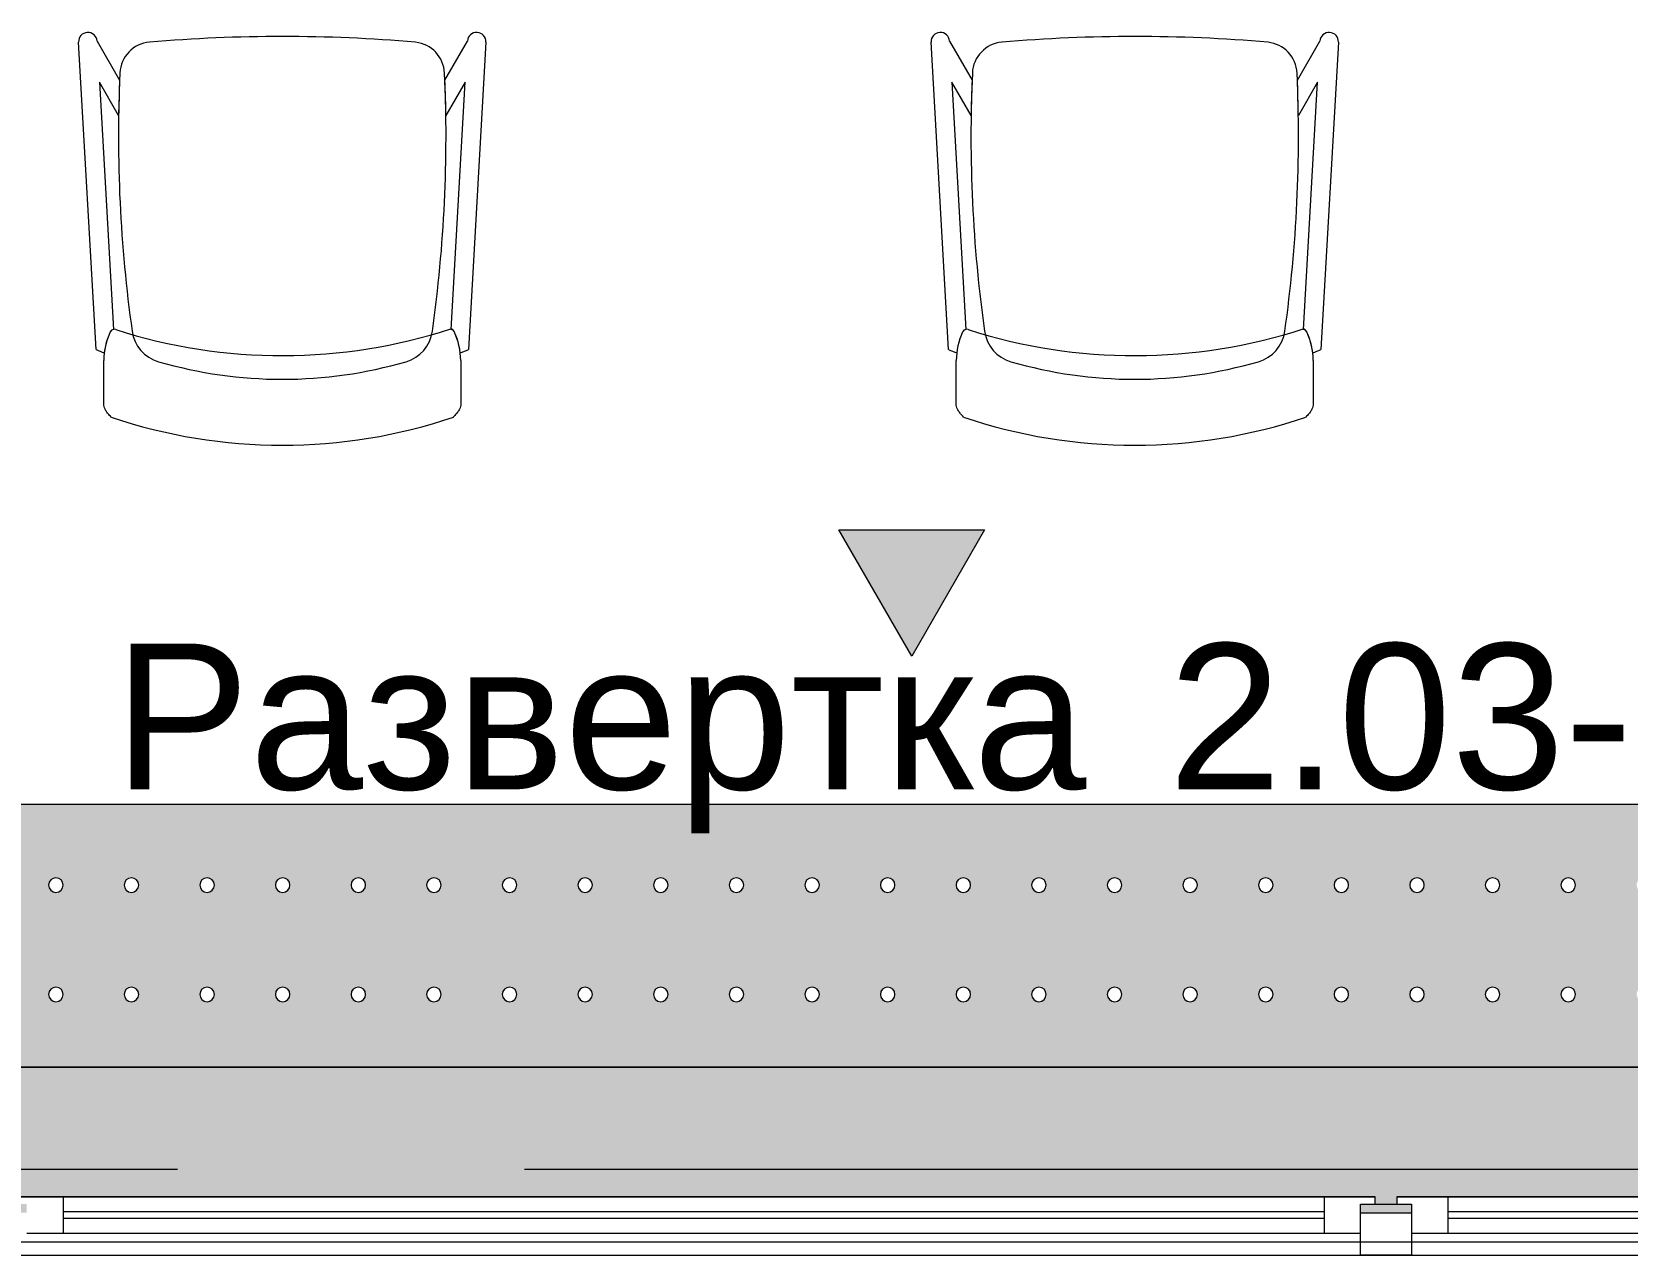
# Model space of a CAD drawing. Header units: millimetres. Extents: x 855 to 48623, y -2192 to 8255.
# Drawn here: x 11049 to 13238, y -118 to 1560 of the extents above; entities that cross this region are included whole.
import ezdxf

# ---------------------------------------------------------------- set-up
doc = ezdxf.new("R2010")
doc.units = ezdxf.units.MM
doc.linetypes.add('Осевая', pattern=[3175, 635, -476.25, 1587.5, -476.25])
for name, color, linetype, lineweight in [('A-GLAZ', 7, 'Continuous', 9), ('A-GLAZ-1', 7, 'Continuous', 13), ('A-WALL', 7, 'Continuous', 9), ('G-ANNO-SYMB', 7, 'Continuous', 9), ('I-FURN', 7, 'Continuous', 9), ('Знаки', 7, 'Continuous', 9), ('Оси', 7, 'Continuous', 9), ('Оси-2', 7, 'Осевая', 9)]:
    doc.layers.add(name, color=color, linetype=linetype, lineweight=lineweight)
doc.layers.add('I-FURN-2', color=7, linetype='Continuous', lineweight=9, true_color=0xaaaaaa)
doc.styles.add('Arial_1', font='arial.ttf', dxfattribs={"height": 200})

# ---------------------------------------------------------------- blocks, each defined once
blk = doc.blocks.new('120_Окно_СКБ_2Ст - 120_Окно_СКБ_2Ст 2800х2500 4-24273432-План разверток пом_ 2_03_ Этаж 2')
at = {"layer": 'A-GLAZ'}
for p, q in [((1400, -57), (-1400, -57)), ((-1280, -107), (-620, -107)), ((-450, -107), (1280, -107)), ((-620, -117), (-1280, -117)), ((1280, -117), (-450, -117))]:
    blk.add_line(p, q, dxfattribs=at)
at = {"layer": 'A-GLAZ-1'}
for p, q in [((-570, -127), (-570, -57)), ((-570, -57), (-500, -57)), ((-500, -57), (-500, -127)), ((-570, -87), (-1330, -87)), ((-620, -137), (-620, -87)), ((-570, -127), (-570, -87)), ((1330, -87), (-500, -87)), ((-500, -87), (-500, -127)), ((-450, -137), (-450, -87)), ((1280, -137), (1280, -87)), ((-500, -127), (-570, -127)), ((-550, -127), (-570, -127)), ((-550, -137), (-550, -127)), ((-500, -127), (-520, -127)), ((-520, -127), (-520, -137)), ((-1350, -137), (-550, -137)), ((-550, -137), (-1350, -137)), ((-520, -137), (1350, -137)), ((1350, -137), (-520, -137))]:
    blk.add_line(p, q, dxfattribs=at)
blk = doc.blocks.new('Chair_1 noor 78578 - 1_4-26230885-План разверток пом_ 2_03_ Этаж 2')
at = {"layer": 'I-FURN'}
for p, q in [((-141.2, -329.7), (-165.1, 92)), ((-139.7, 93.5), (-108.8, 39.9)), ((337.4, 39.9), (368.3, 93.5)), ((393.7, 92), (369.8, -329.7)), ((-136.5, 37.1), (-117.3, -302)), ((-110.2, -8.6), (-136.5, 37.1)), ((365.1, 37.1), (338.8, -8.6)), ((345.9, -302), (365.1, 37.1)), ((-130.5, -405.7), (-130.5, -344.8)), ((359.1, -344.8), (359.1, -405.7))]:
    blk.add_line(p, q, dxfattribs=at)
for centre, radius, start, end in [((-152.4, 92.7), 12.7, 3.25, 183.25), ((-64, 47.7), 44.5, 94.9088, 177.3739), ((114.8, -2033.8), 2133.6, 85.0956, 94.9088), ((292.6, 47.7), 44.4, 2.6261, 84.0604), ((381, 92.7), 12.7, 356.75, 176.75), ((1798.9, -37.7), 1909.3, 177.3739, 188.0341), ((-1570.3, -37.7), 1909.3, 351.9659, 2.6261), ((1798.9, -37.7), 1909.3, 177.6693, 179.1239), ((-1570.3, -37.7), 1909.3, 0.8761, 2.3307), ((-37.4, -344.8), 93.1, 155.0136, 180), ((-37.4, -344.8), 93.1, 155.0136, 173.5215), ((-116, -308.2), 6.35, 72.1724, 155.0136), ((-116, -308.2), 6.35, 101.5909, 155.0136), ((114.3, 408), 746, 252.1724, 288.0555), ((-41.4, -297.5), 50.8, 188.0341, 253.8265), ((270, -297.5), 50.8, 286.1735, 351.9659), ((344.3, -307.4), 6.35, 25.523, 78.5814), ((344.6, -308.2), 6.35, 24.9864, 78.4091), ((266, -344.8), 93.1, 0, 25.523), ((266, -344.8), 93.1, 6.4785, 24.9864), ((114.3, 279.3), 660.4, 247.2437, 248.3), ((114.3, 239.2), 609.6, 253.8265, 286.1735), ((114.3, 279.3), 660.4, 291.7, 292.7563), ((114.3, 271.9), 732.8, 251.3167, 288.6826)]:
    blk.add_arc(centre, radius, start, end, dxfattribs=at)
for points in [[(-120.4, -422.3), (-122, -420.8), (-124.7, -417.8), (-127.8, -413.5), (-129.8, -409.4), (-130.4, -406.9), (-130.5, -405.7)], [(359.1, -405.7), (359, -406.9), (358.4, -409.4), (356.4, -413.5), (353.3, -417.8), (350.6, -420.8), (349, -422.3)]]:
    blk.add_open_spline(points, degree=3, dxfattribs=at)
blk = doc.blocks.new('Зашивка радиатора_ с перфорацией М4 - Зашивка радиатора_ с перфорацией М4-30943701-План разверток пом_ 2_03_ Этаж 2')
at = {"layer": 'Знаки'}
blk.add_hatch(color=256, dxfattribs=at).paths.add_polyline_path([(2301.3, 380), (2281.3, 380), (2281.3, 368), (2301.3, 368), (2301.3, 358), (431.3, 358), (431.3, 368), (451.3, 368), (451.3, 380), (381.3, 380), (381.3, 368), (401.3, 368), (401.3, 358), (-398.7, 358), (-398.7, 368), (-378.7, 368), (-378.7, 380), (-430, 380), (-430, 180), (2330, 180), (2330, 380)])
h = blk.add_hatch(color=256, dxfattribs=at)
h.paths.add_polyline_path([(2330.2, 180), (-428.7, 179), (-428.7, -179.9), (2330.2, -179.9), (2330.2, 67.2)])
h.paths.add_polyline_path([(1618.7, 90.4), (1623.7, 89), (1627.4, 85.4), (1628.7, 80.4), (1626.8, 74.6), (1623.7, 71.7), (1618.7, 70.4), (1613.7, 71.7), (1610.1, 75.4), (1608.7, 80.4), (1610.1, 85.4), (1613.7, 89), (1616.2, 90)])
h.paths.add_polyline_path([(2137.5, 90.4), (2142.5, 89), (2146.2, 85.4), (2147.5, 80.4), (2146.2, 75.4), (2142.5, 71.7), (2137.5, 70.4), (2132.5, 71.7), (2128.8, 75.4), (2127.5, 80.4), (2128.8, 85.4), (2132.6, 89.1), (2134.9, 90)])
h.paths.add_polyline_path([(1722.5, 90.4), (1727.5, 89), (1731.2, 85.4), (1732.5, 80.4), (1731.2, 75.4), (1727.5, 71.7), (1722.5, 70.4), (1717.5, 71.7), (1713.8, 75.4), (1712.5, 80.4), (1713.8, 85.4), (1717.5, 89), (1719.9, 90)])
h.paths.add_polyline_path([(2033.7, 90.4), (2038.7, 89), (2042.4, 85.4), (2043.7, 80.4), (2042.4, 75.4), (2038.7, 71.7), (2033.7, 70.4), (2028.7, 71.7), (2025.1, 75.4), (2023.7, 80.4), (2025.1, 85.4), (2028.7, 89), (2031.2, 90)])
h.paths.add_polyline_path([(1930, 90.4), (1935, 89), (1938.7, 85.4), (1939.9, 79.9), (1938.7, 75.4), (1935, 71.7), (1930, 70.4), (1925, 71.7), (1921.3, 75.4), (1920, 80.4), (1921.3, 85.4), (1925, 89), (1927.4, 90)])
h.paths.add_polyline_path([(2241.2, 90.4), (2246.2, 89), (2249.9, 85.4), (2251.2, 80.4), (2249.9, 75.4), (2246.2, 71.7), (2241.2, 70.4), (2236.2, 71.7), (2232.6, 75.4), (2231.2, 80.4), (2232.6, 85.4), (2236.2, 89), (2238.7, 90)])
h.paths.add_polyline_path([(1826.2, 90.4), (1831.2, 89), (1834.9, 85.4), (1836.2, 80.4), (1834.9, 75.4), (1831.2, 71.7), (1826.2, 70.4), (1821.2, 71.7), (1817.6, 75.4), (1816.2, 80.4), (1817.6, 85.4), (1821.2, 89), (1823.7, 90)])
h.paths.add_polyline_path([(1203.7, 90.4), (1208.7, 89), (1212.4, 85.4), (1213.7, 80.4), (1212.4, 75.4), (1208.7, 71.7), (1203.7, 70.4), (1198.7, 71.7), (1195.1, 75.4), (1193.7, 80.4), (1195.1, 85.4), (1198.7, 89), (1201.2, 90)])
h.paths.add_polyline_path([(892.5, 90.4), (897.5, 89), (901.2, 85.4), (902.5, 80.4), (901.2, 75.4), (897.5, 71.7), (892.5, 70.4), (887.5, 71.7), (883.8, 75.4), (882.5, 80.4), (883.8, 85.4), (887.5, 89), (889.9, 90)])
h.paths.add_polyline_path([(1100, 90.4), (1105, 89), (1108.7, 85.4), (1110, 80.4), (1108.7, 75.4), (1105, 71.7), (1100, 70.4), (1095, 71.7), (1091.3, 75.4), (1090, 80.4), (1091.3, 85.4), (1095, 89), (1097.4, 90)])
h.paths.add_polyline_path([(788.7, 90.4), (793.7, 89), (797.4, 85.4), (798.7, 80.4), (797.4, 75.4), (793.7, 71.7), (788.7, 70.4), (783.7, 71.7), (780.1, 75.4), (778.7, 80.4), (780.1, 85.4), (783.8, 89.1), (786.2, 90)])
h.paths.add_polyline_path([(581.2, 90.4), (586.2, 89), (589.9, 85.4), (591.2, 79.7), (589.9, 75.4), (586.2, 71.7), (581.2, 70.4), (576.2, 71.7), (572.6, 75.4), (571.2, 80.4), (572.6, 85.4), (576.2, 89), (578.7, 90)])
h.paths.add_polyline_path([(477.5, 90.4), (482.5, 89), (486.2, 85.4), (487.5, 80.4), (486.2, 75.4), (482.5, 71.7), (477.5, 70.4), (472.5, 71.7), (468.8, 75.4), (467.5, 80.4), (468.8, 85.4), (472.5, 89), (474.9, 90)])
h.paths.add_polyline_path([(1515, 90.4), (1520, 89), (1523.7, 85.4), (1525, 80.4), (1523.7, 75.4), (1520, 71.7), (1515, 70.4), (1510, 71.7), (1506.3, 75.4), (1505, 80.4), (1506.4, 85.4), (1510, 89), (1512.4, 90)])
h.paths.add_polyline_path([(1307.5, 90.4), (1312.5, 89), (1316.2, 85.4), (1317.5, 80.4), (1316.2, 75.4), (1312.5, 71.7), (1307.5, 70.4), (1302.5, 71.7), (1298.8, 75.4), (1297.5, 80.4), (1298.8, 85.4), (1302.5, 89), (1304.9, 90)])
h.paths.add_polyline_path([(685, 90.4), (690, 89), (693.7, 85.4), (695, 80.4), (693.7, 75.4), (690, 71.7), (685, 70.4), (680, 71.7), (676.3, 75.4), (675, 80.4), (676.3, 85.4), (680, 89), (682.4, 90)])
h.paths.add_polyline_path([(996.2, 90.4), (1001.2, 89), (1004.9, 85.4), (1006.2, 80.4), (1004.9, 75.4), (1000.6, 71.4), (996.2, 70.4), (991.2, 71.7), (987.6, 75.4), (986.2, 80.4), (987.6, 85.4), (991.2, 89), (993.7, 90)])
h.paths.add_polyline_path([(373.7, 90.4), (378.7, 89), (382.4, 85.4), (383.7, 80.4), (382.4, 75.4), (378.7, 71.7), (373.7, 70.4), (368.7, 71.7), (365.1, 75.4), (363.7, 80.4), (365.1, 85.4), (368.7, 89), (371.2, 90)])
h.paths.add_polyline_path([(1411.2, 90.4), (1416.2, 89), (1419.9, 85.4), (1421.2, 80.4), (1419.9, 75.4), (1416.2, 71.7), (1411.2, 70.4), (1406.2, 71.7), (1402.6, 75.4), (1401.2, 80.4), (1402.6, 85.4), (1406.2, 89), (1410.1, 90.2)])
h.paths.add_polyline_path([(-41.3, 90.4), (-36.3, 89), (-32.6, 85.4), (-31.3, 80.4), (-32.6, 75.4), (-36.3, 71.7), (-41.3, 70.4), (-46.3, 71.7), (-49.9, 75.4), (-51.3, 80.4), (-49.9, 85.4), (-46.3, 89), (-43.8, 90)])
h.paths.add_polyline_path([(-145, 90.4), (-140, 89), (-136.3, 85.4), (-135, 80.4), (-136.3, 75.4), (-140, 71.7), (-145, 70.4), (-150, 71.7), (-153.7, 75.4), (-155, 80.4), (-153.7, 85.4), (-150, 89), (-147.6, 90)])
h.paths.add_polyline_path([(-352.5, 90.4), (-347.5, 89), (-343.8, 85.4), (-342.5, 80.4), (-343.8, 75.4), (-347.5, 71.7), (-352.5, 70.4), (-357.5, 71.7), (-361.2, 75.4), (-362.5, 80.4), (-361.2, 85.4), (-357.5, 89), (-355.1, 90)])
h.paths.add_polyline_path([(166.2, 90.4), (171.2, 89), (174.9, 85.4), (176.2, 80.4), (174.9, 75.4), (171.2, 71.7), (166.2, 70.4), (161.2, 71.7), (157.6, 75.4), (156.2, 80.4), (157.6, 85.4), (161.2, 89), (163.7, 90)])
h.paths.add_polyline_path([(270, 90.4), (275, 89), (278.7, 85.4), (280, 80.4), (278.7, 75.4), (275, 71.7), (270, 70.4), (265, 71.7), (261.3, 75.4), (260, 80.4), (261.3, 85.4), (265, 89), (267.4, 90)])
h.paths.add_polyline_path([(-248.8, 90.4), (-243.8, 89), (-240.1, 85.4), (-238.8, 80.4), (-240.1, 75.4), (-243.8, 71.7), (-248.8, 70.4), (-253.8, 71.7), (-257.4, 75.4), (-258.8, 80.4), (-257.4, 85.4), (-253.8, 89), (-251.3, 90)])
h.paths.add_polyline_path([(62.5, 90.4), (67.5, 89), (71.2, 85.4), (72.5, 80.4), (71.2, 75.4), (67.5, 71.7), (62.5, 70.4), (57.5, 71.7), (53.8, 75.4), (52.5, 80.4), (53.8, 85.4), (57.5, 89), (61.3, 90.2)])
h.paths.add_polyline_path([(1515, -59.6), (1520, -61), (1523.7, -64.6), (1525, -69.6), (1523.7, -74.6), (1520, -78.3), (1515, -79.6), (1510, -78.3), (1506.3, -74.6), (1505, -69.6), (1506.3, -64.6), (1510, -61), (1512.4, -60)])
h.paths.add_polyline_path([(996.2, -59.6), (1001.2, -61), (1004.9, -64.6), (1006.2, -69.6), (1004.9, -74.6), (1001.2, -78.3), (996.2, -79.6), (991.2, -78.3), (987.6, -74.6), (986.2, -69.6), (987.6, -64.6), (991.2, -61), (993.7, -60)])
h.paths.add_polyline_path([(1411.2, -59.6), (1416.2, -61), (1419.9, -64.6), (1421.2, -69.6), (1419.9, -74.6), (1416.2, -78.3), (1411.2, -79.6), (1406.2, -78.3), (1402.6, -74.6), (1401.2, -69.6), (1402.6, -64.6), (1406.2, -61), (1408.7, -60)])
h.paths.add_polyline_path([(1307.5, -59.6), (1312.5, -61), (1316.2, -64.6), (1317.5, -69.6), (1316.2, -74.6), (1312.5, -78.3), (1307.5, -79.6), (1302.5, -78.3), (1298.8, -74.6), (1297.5, -69.6), (1298.8, -64.6), (1302.5, -61), (1304.9, -60)])
h.paths.add_polyline_path([(1930, -59.6), (1935, -61), (1938.7, -64.6), (1939.9, -70.1), (1938.7, -74.6), (1935, -78.3), (1930, -79.6), (1925, -78.3), (1921.3, -74.6), (1920, -69.6), (1921.3, -64.6), (1925, -61), (1927.4, -60)])
h.paths.add_polyline_path([(1203.7, -59.6), (1208.7, -61), (1212.4, -64.6), (1213.7, -69.6), (1212.4, -74.6), (1208.7, -78.3), (1203.7, -79.6), (1198.7, -78.3), (1195.1, -74.6), (1193.7, -69.6), (1195.1, -64.6), (1198.7, -61), (1201.2, -60)])
h.paths.add_polyline_path([(1826.2, -59.6), (1831.2, -61), (1834.9, -64.6), (1836.2, -69.6), (1834.9, -74.6), (1831.2, -78.3), (1826.2, -79.6), (1821.2, -78.3), (1817.6, -74.6), (1816.2, -69.6), (1817.6, -64.6), (1821.2, -61), (1823.7, -60)])
h.paths.add_polyline_path([(1100, -59.6), (1105, -61), (1108.7, -64.6), (1110, -69.6), (1108.7, -74.6), (1105, -78.3), (1100, -79.6), (1095, -78.3), (1091.3, -74.6), (1090, -69.6), (1091.3, -64.6), (1095, -61), (1097.4, -60)])
h.paths.add_polyline_path([(1722.5, -59.6), (1727.5, -61), (1731.2, -64.6), (1732.5, -69.6), (1731.2, -74.6), (1727.5, -78.3), (1722.5, -79.6), (1717.5, -78.3), (1713.8, -74.6), (1712.5, -69.6), (1713.8, -64.6), (1717.5, -61), (1719.9, -60)])
h.paths.add_polyline_path([(2137.5, -59.6), (2142.5, -61), (2146.2, -64.6), (2147.5, -69.6), (2146.2, -74.6), (2142.5, -78.3), (2137.5, -79.6), (2132.5, -78.3), (2128.8, -74.6), (2127.5, -69.6), (2128.8, -64.6), (2132.5, -61), (2134.9, -60)])
h.paths.add_polyline_path([(2033.7, -59.6), (2038.7, -61), (2042.4, -64.6), (2043.7, -69.6), (2042.4, -74.6), (2038.7, -78.3), (2033.7, -79.6), (2028.7, -78.3), (2025.1, -74.6), (2023.7, -69.6), (2025.1, -64.6), (2028.7, -61), (2031.2, -60)])
h.paths.add_polyline_path([(2241.2, -59.6), (2246.2, -61), (2249.9, -64.6), (2251.2, -69.6), (2249.9, -74.6), (2246.2, -78.3), (2241.2, -79.6), (2236.2, -78.3), (2232.6, -74.6), (2231.2, -69.6), (2232.6, -64.6), (2236.2, -61), (2238.7, -60)])
h.paths.add_polyline_path([(892.5, -59.6), (897.5, -61), (901.2, -64.6), (902.5, -69.6), (901.2, -74.6), (897.5, -78.3), (892.5, -79.6), (887.5, -78.3), (883.8, -74.6), (882.5, -69.6), (883.8, -64.6), (887.5, -61), (889.9, -60)])
h.paths.add_polyline_path([(1618.7, -59.6), (1623.7, -61), (1627.4, -64.6), (1628.7, -69.6), (1627.4, -74.6), (1623.7, -78.3), (1618.7, -79.6), (1613.7, -78.3), (1610.1, -74.6), (1608.7, -69.6), (1610.1, -64.6), (1613.7, -61), (1616.2, -60)])
h.paths.add_polyline_path([(685, -59.6), (690, -61), (693.7, -64.6), (695, -69.6), (693.7, -74.6), (690, -78.3), (685, -79.6), (680, -78.3), (676.3, -74.6), (675, -69.6), (676.3, -64.6), (680, -61), (682.4, -60)])
h.paths.add_polyline_path([(166.2, -59.6), (171.2, -61), (174.9, -64.6), (176.2, -69.6), (174.9, -74.6), (171.2, -78.3), (166.2, -79.6), (161.2, -78.3), (157.6, -74.6), (156.2, -69.6), (157.6, -64.6), (161.2, -61), (163.7, -60)])
h.paths.add_polyline_path([(788.7, -59.6), (793.7, -61), (797.4, -64.6), (798.7, -69.6), (797.4, -74.6), (793.7, -78.3), (788.7, -79.6), (783.7, -78.3), (780.1, -74.6), (778.7, -69.6), (780.1, -64.6), (783.7, -61), (786.2, -60)])
h.paths.add_polyline_path([(270, -59.6), (275, -61), (278.7, -64.6), (280, -69.6), (278.7, -74.6), (275, -78.3), (270, -79.6), (265, -78.3), (261.3, -74.6), (260, -69.6), (261.3, -64.6), (265, -61), (267.4, -60)])
h.paths.add_polyline_path([(-352.5, -59.6), (-347.5, -61), (-343.8, -64.6), (-342.5, -69.6), (-343.8, -74.6), (-347.5, -78.3), (-352.5, -79.6), (-357.5, -78.3), (-361.2, -74.6), (-362.5, -69.6), (-361.2, -64.6), (-357.5, -61), (-355.1, -60)])
h.paths.add_polyline_path([(-145, -59.6), (-140, -61), (-136.3, -64.6), (-135, -69.6), (-136.3, -74.6), (-140, -78.3), (-145, -79.6), (-150, -78.3), (-153.7, -74.6), (-155, -69.6), (-153.7, -64.6), (-150, -61), (-147.6, -60)])
h.paths.add_polyline_path([(373.7, -59.6), (378.7, -61), (382.4, -64.6), (383.7, -69.6), (382.4, -74.6), (378.7, -78.3), (373.7, -79.6), (368.7, -78.3), (365.1, -74.6), (363.7, -69.6), (365.1, -64.6), (368.7, -61), (371.2, -60)])
h.paths.add_polyline_path([(62.5, -59.6), (67.5, -61), (71.2, -64.6), (72.5, -69.6), (71.2, -74.6), (67.5, -78.3), (62.5, -79.6), (57.5, -78.3), (53.8, -74.6), (52.5, -69.6), (53.8, -64.6), (57.5, -61), (59.9, -60)])
h.paths.add_polyline_path([(-248.8, -59.6), (-243.8, -61), (-240.1, -64.6), (-238.8, -69.6), (-240.1, -74.6), (-243.8, -78.3), (-248.8, -79.6), (-253.8, -78.3), (-257.4, -74.6), (-258.8, -69.6), (-257.4, -64.6), (-253.8, -61), (-251.3, -60)])
h.paths.add_polyline_path([(477.5, -59.6), (482.5, -61), (486.2, -64.6), (487.5, -69.6), (486.2, -74.6), (482.5, -78.3), (477.5, -79.6), (472.5, -78.3), (468.8, -74.6), (467.5, -69.6), (468.8, -64.6), (472.5, -61), (474.9, -60)])
h.paths.add_polyline_path([(-41.3, -59.6), (-36.3, -61), (-32.6, -64.6), (-31.3, -69.6), (-32.6, -74.6), (-36.3, -78.3), (-41.3, -79.6), (-46.3, -78.3), (-49.9, -74.6), (-51.3, -69.6), (-49.9, -64.6), (-46.3, -61), (-43.8, -60)])
h.paths.add_polyline_path([(581.2, -59.6), (586.2, -61), (589.9, -64.6), (591.2, -70.3), (589.9, -74.6), (586.2, -78.3), (581.2, -79.6), (576.2, -78.3), (572.6, -74.6), (571.2, -69.6), (572.6, -64.6), (576.2, -61), (578.7, -60)])
for p, q in [((451.3, 380), (381.3, 380)), ((-428.7, 180), (2330, 180)), ((2330.2, 180), (-428.7, 180)), ((-428.7, -179.9), (2330.2, -179.9))]:
    blk.add_line(p, q, dxfattribs=at)
for centre, start, end in [((166.2, 80.4), 0, 180), ((270, 80.4), 0, 180), ((373.7, 80.4), 0, 180), ((477.5, 80.4), 0, 180), ((581.2, 80.4), 0, 180), ((685, 80.4), 0, 180), ((788.7, 80.4), 0, 180), ((892.5, 80.4), 0, 180), ((996.2, 80.4), 0, 180), ((1100, 80.4), 0, 180), ((1203.7, 80.4), 0, 180), ((1307.5, 80.4), 0, 180), ((1411.2, 80.4), 0, 180), ((1515, 80.4), 0, 180), ((1618.7, 80.4), 0, 180), ((1722.5, 80.4), 0, 180), ((1826.2, 80.4), 0, 180), ((1930, 80.4), 0, 180), ((2033.7, 80.4), 0, 180), ((2137.5, 80.4), 0, 180), ((2241.2, 80.4), 0, 180), ((166.2, 80.4), 180, 0), ((270, 80.4), 180, 360), ((373.7, 80.4), 180, 0), ((477.5, 80.4), 180, 360), ((581.2, 80.4), 180, 0), ((685, 80.4), 180, 0), ((788.7, 80.4), 180, 360), ((892.5, 80.4), 180, 0), ((996.2, 80.4), 180, 360), ((1100, 80.4), 180, 0), ((1203.7, 80.4), 180, 0), ((1307.5, 80.4), 180, 360), ((1411.2, 80.4), 180, 0), ((1515, 80.4), 180, 0), ((1618.7, 80.4), 180, 0), ((1722.5, 80.4), 180, 0), ((1826.2, 80.4), 180, 360), ((1930, 80.4), 180, 0), ((2033.7, 80.4), 180, 0), ((2137.5, 80.4), 180, 0), ((2241.2, 80.4), 180, 0), ((166.2, -69.6), 0, 180), ((270, -69.6), 0, 180), ((373.7, -69.6), 0, 180), ((477.5, -69.6), 0, 180), ((581.2, -69.6), 0, 180), ((685, -69.6), 0, 180), ((788.7, -69.6), 0, 180), ((892.5, -69.6), 0, 180), ((996.2, -69.6), 0, 180), ((1100, -69.6), 0, 180), ((1203.7, -69.6), 0, 180), ((1307.5, -69.6), 0, 180), ((1411.2, -69.6), 0, 180), ((1515, -69.6), 0, 180), ((1618.7, -69.6), 0, 180), ((1722.5, -69.6), 0, 180), ((1826.2, -69.6), 0, 180), ((1930, -69.6), 0, 180), ((2033.7, -69.6), 0, 180), ((2137.5, -69.6), 0, 180), ((2241.2, -69.6), 0, 180), ((166.2, -69.6), 180, 0), ((270, -69.6), 180, 0), ((373.7, -69.6), 180, 0), ((477.5, -69.6), 180, 0), ((581.2, -69.6), 180, 0), ((685, -69.6), 180, 0), ((788.7, -69.6), 180, 0), ((892.5, -69.6), 180, 0), ((996.2, -69.6), 180, 0), ((1100, -69.6), 180, 0), ((1203.7, -69.6), 180, 0), ((1307.5, -69.6), 180, 0), ((1411.2, -69.6), 180, 0), ((1515, -69.6), 180, 0), ((1618.7, -69.6), 180, 0), ((1722.5, -69.6), 180, 0), ((1826.2, -69.6), 180, 0), ((1930, -69.6), 180, 0), ((2033.7, -69.6), 180, 0), ((2137.5, -69.6), 180, 0), ((2241.2, -69.6), 180, 0)]:
    blk.add_arc(centre, 10, start, end, dxfattribs=at)
blk = doc.blocks.new('Фасад - Марка фасада_Указатель-25386507-План разверток пом_ 2_03_ Этаж 2')
at = {"layer": 'G-ANNO-SYMB'}
blk.add_hatch(color=256, dxfattribs=at).paths.add_polyline_path([(-1, 0), (0, 1.732), (1, 0), (0, 0)])
for p, q in [((0, 1.732), (-1, 0)), ((1, 0), (0, 1.732)), ((-1, 0), (0, 0)), ((0, 0), (1, 0))]:
    blk.add_line(p, q, dxfattribs=at)

msp = doc.modelspace()

# ---------------------------------------------------------------- linework, layer by layer
at = {"layer": 'A-WALL'}
msp.add_line((10972, -100), (13772, -100), dxfattribs=at)
at = {"layer": 'Оси'}
msp.add_line((12982.2, 0), (15482.2, 0), dxfattribs=at)
at = {"layer": 'Оси-2'}
msp.add_line((10613.7, 0), (12982.2, 0), dxfattribs=at)

# ---------------------------------------------------------------- block references
at = {"layer": 'A-GLAZ', "rotation": 180}
msp.add_blockref('120_Окно_СКБ_2Ст - 120_Окно_СКБ_2Ст 2800х2500 4-24273432-План разверток пом_ 2_03_ Этаж 2', (12372, -175), dxfattribs=at)
at = {"layer": 'G-ANNO-SYMB', "extrusion": (0, 0, -1), "xscale": 99.99999999999993, "yscale": 99.99999999999993, "zscale": 99.99999999999993, "rotation": 180}
msp.add_blockref('Фасад - Марка фасада_Указатель-25386507-План разверток пом_ 2_03_ Этаж 2', (-12256.3, 876.7), dxfattribs=at)
at = {"layer": 'I-FURN-2'}
for p in [(11278.3, 1453.8), (12447.9, 1453.8)]:
    msp.add_blockref('Chair_1 noor 78578 - 1_4-26230885-План разверток пом_ 2_03_ Этаж 2', p, dxfattribs=at)
at = {"layer": 'Знаки', "rotation": 180}
msp.add_blockref('Зашивка радиатора_ с перфорацией М4 - Зашивка радиатора_ с перфорацией М4-30943701-План разверток пом_ 2_03_ Этаж 2', (13323.2, 320), dxfattribs=at)

# ---------------------------------------------------------------- texts
at = {"layer": 'G-ANNO-SYMB', "char_height": 200, "attachment_point": 1, "style": 'Arial_1'}
for s, insert, width in [(' 2.03-3', (12530.7, 720.9), 1074.261), ('Развертка', (11161.5, 720.9), 1659.493)]:
    msp.add_mtext(s, dxfattribs=dict(at, insert=insert, width=width))

doc.saveas('drawing.dxf')
